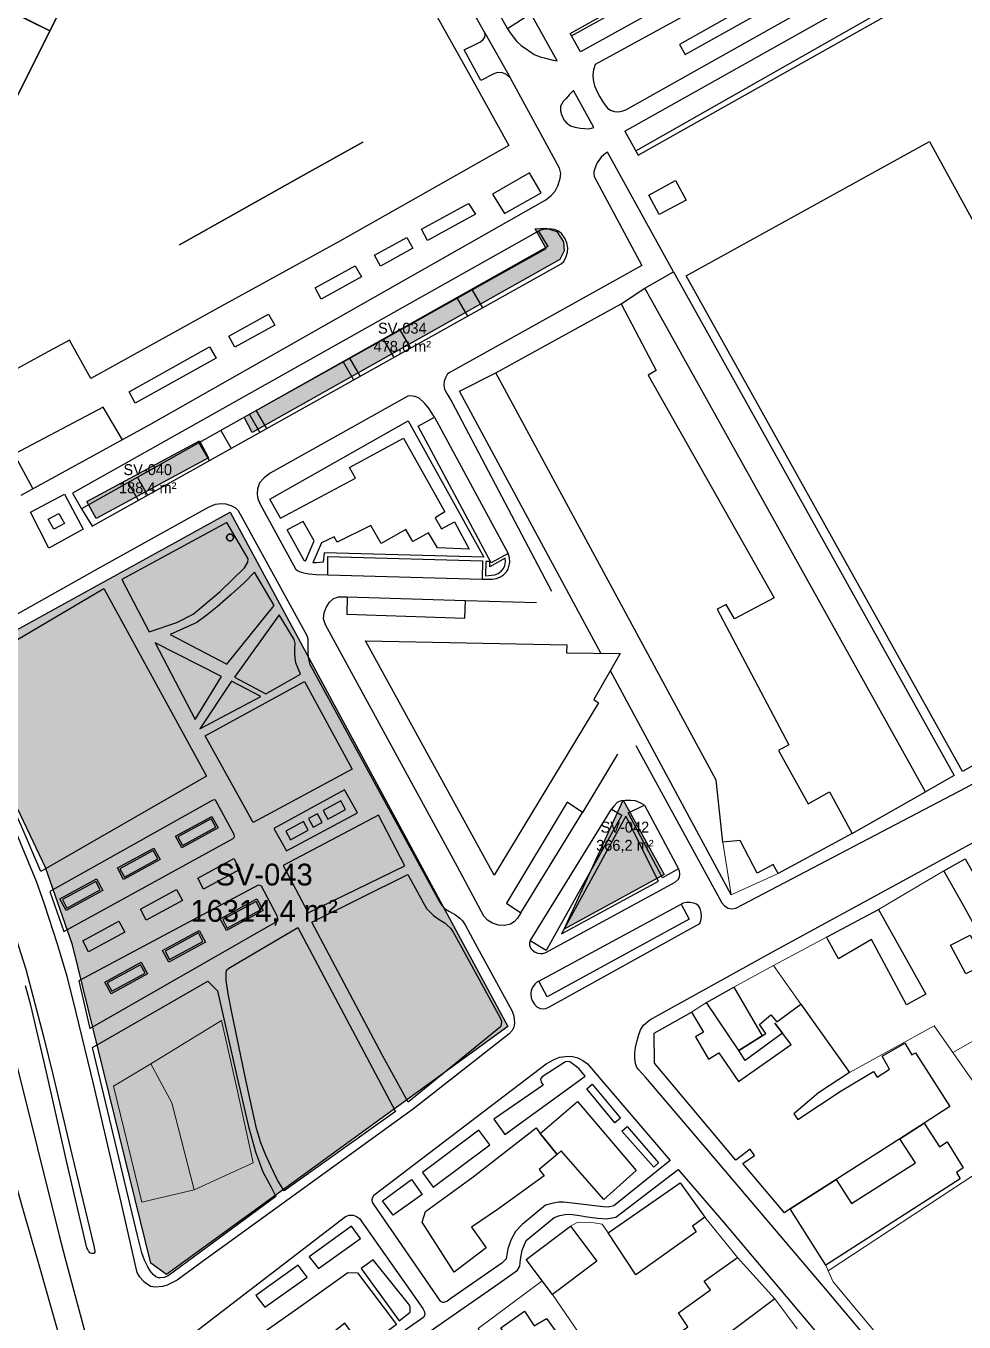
# Model space of a CAD drawing. Header units: metres. Extents: x -1319 to 2200, y -1209 to 1268.
# Drawn here: x -1090.5 to -832.2, y -490.3 to -133.4 of the extents above; entities that cross this region are included whole.
import ezdxf

# ---------------------------------------------------------------- set-up
doc = ezdxf.new("R2010")
doc.units = ezdxf.units.M
for name, color, linetype, lineweight, true_color in [('CLADIRI_CONTUR', 7, 'Continuous', 25, 0x4b5962), ('PARCELE_CONTUR', 7, 'Continuous', 13, 0xb58c63), ('PAVAJ', 7, 'Continuous', 25, 0xd1d6d2), ('STRAZI', 7, 'Continuous', 25, 0xc4cccb), ('VERDE_PLIN', 7, 'Continuous', 25, 0x286847)]:
    doc.layers.add(name, color=color, linetype=linetype, lineweight=lineweight, true_color=true_color)
doc.layers.add('VERDE_CONTUR_CALCUL', color=82, linetype='Continuous', true_color=0x286847)
doc.layers.add('VERDE_SUPRAFETE', color=7, linetype='Continuous', true_color=0x1e372a)

msp = doc.modelspace()

# ---------------------------------------------------------------- hatches: boundary and pattern name
at = {"layer": 'VERDE_PLIN'}
h = msp.add_hatch(color=256, dxfattribs=at)
h.dxf.hatch_style = 1
h.paths.add_polyline_path([(-950.33, -189.33), (-947.32, -194.69), (-1030.45, -241.16), (-1028.28, -245.33), (-943.56, -197.71), (-942.33, -195.31), (-942.54, -192.86), (-944.38, -190.06), (-947.35, -189.07), (-950.33, -189.33)])
h = msp.add_hatch(color=256, dxfattribs=at)
h.dxf.hatch_style = 1
h.paths.add_polyline_path([(-1073.74, -264.38), (-1071.19, -269.08), (-1040.22, -252.37), (-1042.78, -247.66), (-1073.74, -264.38)])
h = msp.add_hatch(color=256, dxfattribs=at)
h.dxf.hatch_style = 1
h.paths.add_polyline_path([(-1051.86, -477.23), (-957.82, -408.9), (-1034.31, -267.26), (-1105.6, -306.63), (-1106.98, -307.86), (-1108.03, -309.42), (-1108.71, -311.58), (-1108.86, -314), (-1108.46, -316.22), (-1085.11, -365.17), (-1077.69, -386.42), (-1056.12, -474.08), (-1051.86, -477.23)])
h.paths.add_polyline_path([(-1033.71, -274.98), (-1033.79, -275.04), (-1033.87, -275.1), (-1033.96, -275.14), (-1034.05, -275.18), (-1034.14, -275.2), (-1034.24, -275.22), (-1034.34, -275.22), (-1034.43, -275.22), (-1034.53, -275.2), (-1034.63, -275.17), (-1034.72, -275.14), (-1034.8, -275.09), (-1034.89, -275.04), (-1034.96, -274.98), (-1035.03, -274.91), (-1035.09, -274.83), (-1035.14, -274.75), (-1035.19, -274.66), (-1035.22, -274.57), (-1035.25, -274.48), (-1035.26, -274.38), (-1035.27, -274.28), (-1035.26, -274.19), (-1035.25, -274.09), (-1035.22, -274), (-1035.19, -273.9), (-1035.14, -273.82), (-1035.09, -273.74), (-1035.03, -273.66), (-1034.96, -273.59), (-1034.88, -273.53), (-1034.8, -273.48), (-1034.71, -273.43), (-1034.62, -273.4), (-1034.53, -273.37), (-1034.43, -273.36), (-1034.33, -273.35), (-1034.23, -273.36), (-1034.14, -273.37), (-1034.04, -273.4), (-1033.95, -273.43), (-1033.86, -273.48), (-1033.78, -273.53), (-1033.71, -273.59), (-1033.64, -273.66), (-1033.58, -273.74), (-1033.52, -273.82), (-1033.48, -273.91), (-1033.44, -274), (-1033.42, -274.1), (-1033.41, -274.19), (-1033.4, -274.29), (-1033.41, -274.39), (-1033.42, -274.48), (-1033.45, -274.58), (-1033.48, -274.67), (-1033.53, -274.76), (-1033.58, -274.84), (-1033.64, -274.91), (-1033.71, -274.98)], flags=0)
h.paths.add_polyline_path([(-1066.89, -399.24), (-1068.16, -396.91), (-1058.98, -391.91), (-1057.72, -394.24), (-1066.89, -399.24)], flags=0)
h.paths.add_polyline_path([(-1050.96, -390.5), (-1052.23, -388.18), (-1043.05, -383.18), (-1041.78, -385.5), (-1050.96, -390.5)], flags=0)
h.paths.add_polyline_path([(-1035.08, -381.82), (-1036.35, -379.5), (-1027.17, -374.5), (-1025.91, -376.82), (-1035.08, -381.82)], flags=0)
h.paths.add_polyline_path([(-1079.23, -376.31), (-1080.5, -373.98), (-1071.32, -368.99), (-1070.06, -371.31), (-1079.23, -376.31)], flags=0)
h.paths.add_polyline_path([(-1063.42, -367.79), (-1064.69, -365.47), (-1055.51, -360.47), (-1054.24, -362.79), (-1063.42, -367.79)], flags=0)
h.paths.add_polyline_path([(-1047.42, -359.06), (-1048.69, -356.73), (-1039.52, -351.73), (-1038.25, -354.06), (-1047.42, -359.06)], flags=0)
h.paths.add_polyline_path([(-1012.83, -354.88), (-1017.68, -357.5), (-1018.96, -355.13), (-1014.11, -352.51), (-1012.83, -354.88)], flags=0)
h.paths.add_polyline_path([(-1011.41, -354.05), (-1012.69, -351.67), (-1010.27, -350.36), (-1008.98, -352.74), (-1011.41, -354.05)], flags=0)
h.paths.add_polyline_path([(-1007.43, -351.82), (-1008.71, -349.45), (-1003.86, -346.83), (-1002.57, -349.21), (-1007.43, -351.82)], flags=0)
h = msp.add_hatch(color=256, dxfattribs=at)
h.dxf.hatch_style = 1
h.paths.add_polyline_path([(-926.1, -346.6), (-942.37, -382.11), (-914.84, -367.03), (-926.1, -346.6)])

# ---------------------------------------------------------------- linework, layer by layer
at = {"layer": 'CLADIRI_CONTUR'}
for points in [[(-1092.74, -152.52), (-1083.99, -134.79), (-1066.25, -99.69), (-1083.99, -134.79), (-1092.74, -152.52)], [(-1014.1, -174.53), (-997.8, -165.41), (-1014.1, -174.53), (-1048.27, -193.72), (-1014.1, -174.53)], [(-832.67, -338.73), (-908.71, -202.25), (-841.72, -165.26), (-781.85, -274.63), (-775.9, -271.52), (-774.09, -274.94), (-770.57, -272.89), (-765.59, -280.93), (-775.4, -286.5), (-767.02, -301.59), (-832.67, -338.73)], [(-916.16, -185.38), (-919.07, -179.98), (-911.67, -175.99), (-908.76, -181.38), (-916.16, -185.38)], [(-842.89, -344.27), (-920.17, -205.59), (-912.24, -201.17), (-834.95, -339.85), (-842.89, -344.27)], [(-898.62, -358.16), (-900.53, -341.13), (-961.11, -228.9), (-926.68, -209.96), (-917.01, -228.31), (-919.23, -229.6), (-884.54, -290.86), (-895.43, -296.7), (-897.71, -292.71), (-900.22, -294.03), (-880.47, -331.39), (-883.35, -332.89), (-875.18, -347.59), (-869.27, -344.35), (-863.09, -355.74), (-883.45, -366.8), (-884.83, -364.33), (-889.21, -366.73), (-893.86, -357.69), (-898.62, -358.16)], [(-1035.14, -273.82), (-1035.09, -273.74), (-1035.03, -273.66), (-1034.96, -273.59), (-1034.88, -273.53), (-1034.8, -273.48), (-1034.71, -273.43), (-1034.62, -273.4), (-1034.53, -273.37), (-1034.43, -273.36), (-1034.33, -273.35), (-1034.23, -273.36), (-1034.14, -273.37), (-1034.04, -273.4), (-1033.95, -273.43), (-1033.86, -273.48), (-1033.78, -273.53), (-1033.71, -273.59), (-1033.64, -273.66), (-1033.58, -273.74), (-1033.52, -273.82), (-1033.48, -273.91), (-1033.44, -274), (-1033.42, -274.1), (-1033.41, -274.19), (-1033.4, -274.29), (-1033.41, -274.39), (-1033.42, -274.48), (-1033.45, -274.58), (-1033.48, -274.67), (-1033.53, -274.76), (-1033.58, -274.84), (-1033.64, -274.91), (-1033.71, -274.98), (-1033.79, -275.04), (-1033.87, -275.1), (-1033.96, -275.14), (-1034.05, -275.18), (-1034.14, -275.2), (-1034.24, -275.22), (-1034.34, -275.22), (-1034.43, -275.22), (-1034.53, -275.2), (-1034.63, -275.17), (-1034.72, -275.14), (-1034.8, -275.09), (-1034.89, -275.04), (-1034.96, -274.98), (-1035.03, -274.91), (-1035.09, -274.83), (-1035.14, -274.75), (-1035.19, -274.66), (-1035.22, -274.57), (-1035.25, -274.48), (-1035.26, -274.38), (-1035.27, -274.28), (-1035.26, -274.19), (-1035.25, -274.09), (-1035.22, -274), (-1035.19, -273.9), (-1035.14, -273.82)], [(-932.9, -319.79), (-961.64, -367.3), (-997.01, -302.69), (-941.57, -303.85), (-941.68, -306.02), (-926.91, -306.25), (-934.19, -318.93), (-932.9, -319.79)], [(-827.25, -384.94), (-832.38, -375.57), (-837.83, -366.04), (-831.97, -362.77), (-829.75, -366.66), (-828.84, -366.18), (-827.47, -368.88), (-828.47, -369.42), (-827.12, -372.13), (-827.12, -372.13), (-822.07, -381.67), (-827.25, -384.94)], [(-842.74, -400.07), (-848.13, -403), (-857.76, -384.96), (-866.83, -390.3), (-870.12, -384.32), (-855.81, -376.69), (-842.74, -400.07)], [(-826.92, -393.49), (-827.69, -392.42), (-831.74, -394.47), (-835.98, -386.52), (-830.52, -383.79), (-825.57, -392.85), (-826.92, -393.49)], [(-887.78, -411.5), (-894.25, -415.54), (-903.14, -402.34), (-895.6, -398.13), (-887.78, -411.5)], [(-879.07, -432.98), (-878, -434.56), (-866.04, -426.68), (-857.14, -421.36), (-856.2, -422.9), (-852.78, -420.69), (-854.83, -417.06), (-848.57, -413.51), (-846.59, -416.77), (-845.65, -416.17), (-836.15, -430.96), (-843.21, -435.57), (-849.95, -439.82), (-867.43, -451.1), (-880.1, -459.15), (-881.65, -460.2), (-893.19, -446.66), (-889.95, -444.47), (-891.1, -442.72), (-895.06, -445.7), (-917.5, -419.06), (-917.6, -410.8), (-907.32, -405.01), (-904.02, -410.53), (-906.21, -411.81), (-902.64, -417.88), (-899.76, -416.19), (-894.32, -424.03), (-879.86, -413.93), (-882.26, -410.73), (-892.46, -418.25), (-894.25, -415.54), (-887.78, -411.5), (-886.82, -410.87), (-888.52, -408.34), (-885.46, -405.75), (-883.82, -407.62), (-877.14, -402.78), (-863.8, -421.57), (-872.35, -427.23), (-879.07, -432.98)], [(-884.35, -408), (-884.35, -408), (-882.26, -410.73), (-884.35, -408)], [(-922.53, -448.61), (-931.39, -456.61), (-943.15, -443.18), (-944.28, -444.16), (-948.95, -438.35), (-938.65, -429.59), (-922.53, -448.61)], [(-967.42, -450.34), (-950.01, -436.87), (-948.95, -438.35), (-944.28, -444.16), (-949.26, -448.28), (-947.89, -450.01), (-960.38, -459.14), (-967.89, -464.19), (-963.78, -469.87), (-972.64, -476.54), (-981.46, -462.79), (-980.52, -459.83), (-967.42, -450.34)], [(-845.64, -446.49), (-849.95, -439.82), (-843.21, -435.57), (-838.97, -442.04), (-836.88, -440.73), (-832.5, -447.87), (-834.35, -449.12), (-833.27, -450.83), (-870.33, -474.65), (-880.1, -459.15), (-867.43, -451.1), (-863.26, -457.64), (-845.64, -446.49)], [(-906.97, -463.9), (-905.96, -465.51), (-922.6, -477.27), (-930.18, -465.78), (-910.44, -452), (-903.6, -461.45), (-906.97, -463.9)], [(-933.32, -473.59), (-945.58, -482.75), (-952.82, -473.06), (-940.56, -463.9), (-933.32, -473.59)], [(-910.86, -487.77), (-902.03, -481.43), (-903.78, -479.09), (-894.64, -472.54), (-884.36, -483.92), (-909.63, -502.96), (-914.45, -496.09), (-908.28, -491.65), (-910.86, -487.77)], [(-997.46, -497.75), (-1002.71, -490.64), (-1008.14, -494.92), (-1009.28, -493.33), (-1011.57, -495.29), (-1010.88, -496.31), (-1016.95, -500.83), (-1015.46, -502.65), (-1017.79, -505.34), (-1013.61, -506.59), (-1016.41, -516.53), (-1032.85, -512.11), (-1028.67, -497.19), (-1026.51, -494.09), (-1014.77, -485.82), (-1001.94, -476.66), (-999.28, -476.79), (-988.53, -490.94), (-997.46, -497.75)], [(-930.57, -536.13), (-941.04, -521.61), (-952.43, -505.17), (-951.29, -504.36), (-959.78, -491.93), (-953.27, -487.31), (-950.58, -491.39), (-947.24, -489.3), (-929.51, -513.82), (-917.06, -505.5), (-907.29, -518.1), (-930.57, -536.13)]]:
    msp.add_lwpolyline(points, close=True, dxfattribs=at)
msp.add_lwpolyline([(-979.88, -126.25), (-967.47, -148.42), (-957.58, -166.37), (-1004.07, -192.67), (-1038.56, -211.63), (-1072.66, -230.46), (-1072.66, -230.46), (-1078.56, -219.94), (-1085.52, -223.72), (-1104.32, -233.99), (-1134.94, -177.95), (-1116.14, -167.68), (-1111.09, -164.46), (-1115.6, -155.3), (-1101.61, -126.04), (-1083.99, -134.79), (-1101.55, -125.92)], dxfattribs=at)
at = {"layer": 'PARCELE_CONTUR'}
for points in [[(-898.62, -358.16), (-896.33, -372.68), (-883.45, -366.8)], [(-855.81, -376.69), (-837.83, -366.04)], [(-877.14, -402.78), (-884.68, -392.12), (-870.12, -384.32)], [(-895.6, -398.13), (-884.68, -392.12)], [(-907.32, -405.01), (-903.14, -402.34)], [(-1056.17, -419.25), (-1036.68, -407.31), (-1032.43, -425.9), (-1027.93, -446.5), (-1044.23, -453.9)], [(-863.8, -421.57), (-840.44, -408.75), (-819.73, -438.37)], [(-827.02, -414.36), (-828.53, -412.22), (-835.32, -416.07)], [(-1066.43, -425.37), (-1058.62, -457.31), (-1044.23, -453.9), (-1050.31, -429.98), (-1056.17, -419.25), (-1066.43, -425.37)], [(-829.17, -449.57), (-869.67, -476.18)], [(-870.33, -474.65), (-869.67, -476.18), (-868.24, -479.22), (-838.13, -515.3), (-835.64, -515.96), (-831.32, -516.03), (-828.24, -514.86), (-821.24, -508.63), (-817.14, -504.05), (-812.05, -496.91), (-808.72, -492.77), (-803, -482.15), (-795.93, -468.67), (-792.75, -461.56), (-792.34, -456.47), (-793.46, -455.12)], [(-940.56, -463.9), (-938.59, -462.83), (-934.12, -462.97), (-931.85, -463.39), (-930.18, -465.78)], [(-903.6, -461.45), (-894.64, -472.54)], [(-898.22, -516.31), (-931.63, -543.37), (-966.06, -492.09), (-948.39, -478.99)], [(-945.58, -482.75), (-929.07, -506.89), (-914.45, -496.09)], [(-884.36, -483.92), (-878.21, -492.22)]]:
    msp.add_lwpolyline(points, dxfattribs=at)
at = {"layer": 'PAVAJ'}
for points in [[(-1002.22, -55.24), (-997.11, -52.63), (-980.55, -82.92), (-953.08, -131.12), (-957.9, -134.18)], [(-937.82, -140.59), (-940.72, -135.48), (-856.03, -88.3), (-852.48, -94.25)], [(-940.32, -136.17), (-855.51, -89.18)], [(-909.02, -141.28), (-853.89, -110.41), (-855.57, -107.48), (-910.59, -138.54), (-909.02, -141.28)], [(-922.61, -167.84), (-838.95, -120.13), (-841.99, -115.13)], [(-944.25, -142.99), (-950.92, -130.97)], [(-934.21, -161.39), (-939.78, -151.19)], [(-925.61, -162.42), (-921.98, -168.98)], [(-912.24, -201.17), (-930.42, -168.15)], [(-958.78, -185.09), (-948.71, -179.38), (-951.9, -173.9), (-962.04, -179.73), (-958.78, -185.09)], [(-981.58, -189.4), (-968.69, -182.34), (-966.78, -185.27), (-979.93, -192.48), (-981.58, -189.4)], [(-949.4, -189.89), (-1077.73, -262.03), (-1075.21, -266.41)], [(-994.53, -196.51), (-985.67, -191.65), (-984.02, -194.62), (-992.88, -199.59), (-994.53, -196.51)], [(-1010.88, -205.54), (-999.89, -199.46), (-998.14, -202.48), (-1009.23, -208.62), (-1010.88, -205.54)], [(-967.8, -205.95), (-964.82, -211.08)], [(-926.68, -209.96), (-920.17, -205.59)], [(-971.9, -208.26), (-968.93, -213.38)], [(-1034.7, -218.83), (-1023.71, -212.75), (-1021.96, -215.77), (-1033.05, -221.9), (-1034.7, -218.83)], [(-987.6, -217.1), (-984.66, -222.16)], [(-992.15, -219.66), (-989.22, -224.71)], [(-1062.13, -234.21), (-1039.95, -221.79), (-1038.12, -224.91), (-1060.48, -237.29), (-1062.13, -234.21)], [(-1003.22, -225.89), (-1000.31, -230.91)], [(-1001.44, -224.89), (-998.52, -229.91)], [(-932.22, -306.17), (-971.16, -233.97), (-961.11, -228.9)], [(-1063.98, -247.35), (-1069.26, -238.43), (-1093.81, -251.33), (-1088.63, -260.91)], [(-1028.99, -240.39), (-1026.12, -245.33)], [(-1027.17, -239.37), (-1024.31, -244.31)], [(-1020.41, -268.97), (-1023.35, -263.74), (-985.28, -242.2), (-964.43, -279.66), (-1008.42, -278.51), (-1008.7, -281.1), (-1010.55, -281.3), (-1011.5, -281.23)], [(-978.05, -241.12), (-957.77, -278.66)], [(-1036.91, -244.85), (-1034.06, -249.76)], [(-1042.92, -248.24), (-1040.08, -253.12)], [(-1020.41, -268.97), (-999.76, -257.9), (-1001.44, -254.97), (-986.57, -246.92), (-975.22, -267.21), (-977.85, -268.89), (-976.1, -271.9), (-972.5, -269.94), (-968.48, -277.46), (-977.19, -277.1), (-979.69, -273), (-984.01, -275.41), (-985.91, -272.12), (-992.72, -275.93), (-995.58, -270.98), (-1004.81, -275.6), (-1005.7, -274.07), (-1009.17, -275.71), (-1011.5, -281.23)], [(-1062.4, -259.2), (-1059.6, -264.03)], [(-1059.85, -257.77), (-1057.04, -262.6)], [(-1089.25, -267.34), (-1079.95, -262.32), (-1074.75, -271.99), (-1084.24, -277.19), (-1089.25, -267.34)], [(-1084.36, -269.21), (-1081.49, -267.67), (-1079.95, -270.44), (-1082.81, -272.03), (-1084.36, -269.21)], [(-1064.09, -285.86), (-1056.62, -300.22), (-1048.96, -297.69), (-1044.49, -295.42), (-1037.02, -289.12), (-1030.36, -282.63), (-1029.4, -281.1), (-1029.33, -280.18), (-1035.23, -270.14), (-1064.09, -285.86)], [(-1013.52, -280.83), (-1011.15, -275.19), (-1014.21, -269.88), (-1018.63, -272.15)], [(-1013.52, -280.83), (-1013.91, -280.57), (-1018.63, -272.15)], [(-963.88, -280.87), (-964, -284.81), (-962.36, -284.69), (-961.42, -284.52), (-960.49, -284.22), (-959.65, -283.56), (-959, -282.78), (-958.63, -281.98), (-958.48, -280.89), (-958.57, -279.97), (-962.79, -282.35), (-962.79, -280.91), (-963.88, -280.87)], [(-1027.61, -283.84), (-1030.47, -286.74), (-1033.98, -289.96), (-1037.83, -293.33), (-1040.65, -295.56), (-1043.47, -297.72), (-1050.81, -300.98), (-1035.19, -309.12), (-1022.22, -292.96), (-1027.61, -283.84)], [(-1007.45, -284.52), (-964.92, -285.74)], [(-1069.05, -288.31), (-1040.85, -339.96), (-1086.38, -366.29), (-1091.88, -353.61), (-1096.06, -344.27), (-1102.28, -331.12), (-1105.72, -324.76), (-1107.62, -321.61), (-1108.76, -318.38), (-1108.98, -316.66), (-1108.83, -314.94), (-1108.47, -313.36), (-1107.81, -312.05), (-1106.6, -310.87), (-1104.55, -309.26), (-1069.05, -288.31)], [(-1002.08, -290.62), (-969.5, -291.64)], [(-1033.08, -312.72), (-1024.5, -317.32), (-1014.9, -311.9), (-1016.22, -308.75), (-1016.44, -307.54), (-1016.51, -306.11), (-1016.47, -304.76), (-1016.36, -303.48), (-1016.69, -302.41), (-1020.76, -295.6), (-1033.08, -312.72)], [(-1043.93, -324.43), (-1036.67, -312.52), (-1054.92, -303.29), (-1043.93, -324.43)], [(-1042.61, -326.92), (-1025.83, -318.02), (-1033.89, -313.88), (-1042.61, -326.92)], [(-1041.22, -328.93), (-1013.82, -313.91), (-1000.67, -338.05), (-1027.92, -352.78), (-1041.22, -328.93)], [(-896.33, -372.68), (-929.62, -310.97)], [(-1018.8, -360.58), (-999.24, -350.07), (-1002.83, -343.73), (-1022.24, -354.39), (-1018.8, -360.58)], [(-863.09, -355.74), (-842.89, -344.27)], [(-1080.13, -382.76), (-1033.47, -357.19), (-1033.18, -356.86), (-1033.14, -356.42), (-1033.23, -356.07), (-1038.34, -346.64), (-1038.71, -346.55), (-1039.02, -346.57), (-1039.27, -346.7), (-1083.91, -371.73), (-1080.13, -382.76)], [(-951.67, -385.35), (-929.27, -349.1)], [(-920.25, -348), (-910.85, -365.54)], [(-1037.57, -354.26), (-1047.62, -359.74), (-1049.37, -356.53), (-1039.32, -351.06), (-1037.57, -354.26)], [(-1012.83, -377.65), (-986.16, -364.68), (-993.42, -350.76), (-1019.68, -364.64), (-1012.83, -377.65)], [(-954.24, -377.64), (-937.25, -350.03)], [(-943.08, -383.42), (-916.37, -368.94), (-925.35, -351.05), (-943.08, -383.42)], [(-1053.56, -362.99), (-1063.62, -368.47), (-1065.36, -365.27), (-1055.31, -359.79), (-1053.56, -362.99)], [(-1043.19, -368.11), (-1033.3, -362.65), (-1031.64, -365.67), (-1041.66, -371.13), (-1043.19, -368.11)], [(-1011.84, -380.16), (-985.39, -367.04), (-980.27, -376.42), (-978.29, -378.4), (-976.75, -379.42), (-975.1, -380.52), (-974.55, -381.04), (-973.67, -381.84), (-972.9, -382.98), (-972.03, -384.41), (-959.94, -406.53), (-959.61, -407.48), (-959.64, -408.43), (-959.9, -408.98), (-985.32, -429.77), (-992.32, -416.93), (-1011.84, -380.16)], [(-1069.38, -371.51), (-1079.43, -376.99), (-1081.18, -373.79), (-1071.12, -368.31), (-1069.38, -371.51)], [(-1072.95, -409.44), (-1021.2, -379.85), (-1021.13, -379.22), (-1021.31, -378.42), (-1025.67, -370.32), (-1026.14, -370.07), (-1026.62, -370.03), (-1075.96, -396.36), (-1072.95, -409.44)], [(-1058.98, -376.64), (-1049.09, -371.18), (-1047.42, -374.2), (-1057.44, -379.66), (-1058.98, -376.64)], [(-1025.23, -377.02), (-1035.28, -382.5), (-1037.03, -379.3), (-1026.97, -373.82), (-1025.23, -377.02)], [(-949.35, -396.47), (-910.09, -375.22)], [(-1074.82, -385.38), (-1064.93, -379.92), (-1063.27, -382.94), (-1073.28, -388.4), (-1074.82, -385.38)], [(-1034.62, -392.9), (-1015.65, -381.7), (-988.76, -432.37), (-1019.39, -454.15), (-1021.22, -451.22), (-1023.12, -447.41), (-1024.59, -444.18), (-1025.83, -440.96), (-1027, -437), (-1029.93, -424.11), (-1033.82, -405.06), (-1034.84, -399.94), (-1035.43, -396.13), (-1035.43, -394.44), (-1035.28, -393.42), (-1034.62, -392.9)], [(-1041.11, -385.7), (-1051.16, -391.18), (-1052.9, -387.98), (-1042.85, -382.5), (-1041.11, -385.7)], [(-1057.04, -394.44), (-1067.09, -399.92), (-1068.84, -396.71), (-1058.78, -391.24), (-1057.04, -394.44)], [(-1072.2, -414.72), (-1040.41, -396.44), (-1037.78, -399.14), (-1032.47, -422.62), (-1029.25, -436.46), (-1027.31, -443.48), (-1025.32, -448.96), (-1023.05, -453.21), (-1021.73, -455.78), (-1051.33, -477.61), (-1052.5, -478.01), (-1053.56, -478.12), (-1054.02, -478.1), (-1054.79, -477.83), (-1055.5, -477.26), (-1056.34, -476.21), (-1056.98, -475.15), (-1057.85, -473.27), (-1058.58, -471.21), (-1059.71, -466.82), (-1072.2, -414.72)], [(-958.63, -438.67), (-936.56, -422.57), (-938.24, -420.54), (-939.75, -419.37), (-940.8, -418.68), (-941.39, -418.53), (-941.95, -418.67), (-942.42, -418.96), (-948.37, -422.81), (-948.89, -423.43), (-948.7, -424.24), (-948.15, -425.04), (-961.74, -434.46), (-958.63, -438.67)], [(-934.62, -424.81), (-926.82, -434.15), (-928.4, -435.5), (-936.12, -426.07), (-934.62, -424.81)], [(-978.37, -453.14), (-962.77, -441.55), (-965.83, -437.48), (-981.34, -449.16), (-978.37, -453.14)], [(-925.03, -436.45), (-916.35, -446.45), (-917.64, -447.67), (-926.47, -437.73), (-925.03, -436.45)], [(-984.38, -451.03), (-981.41, -455.21), (-989.41, -460.89), (-992.38, -456.95), (-984.38, -451.03)], [(-1010.02, -475.52), (-998.37, -467.28), (-1000.86, -463.94), (-1012.51, -472.33), (-1010.02, -475.52)], [(-1024.74, -486.21), (-1013.09, -477.97), (-1015.59, -474.64), (-1027.23, -483.03), (-1024.74, -486.21)], [(-998.22, -475.59), (-987.75, -489.95), (-984.74, -487.61), (-984.74, -486.62), (-984.82, -485.77), (-994.93, -473.17), (-998.22, -475.59)]]:
    msp.add_lwpolyline(points, dxfattribs=at)
at = {"layer": 'STRAZI'}
for points in [[(-1002.22, -55.24), (-957.9, -134.18)], [(-965.25, -148.45), (-969.87, -140), (-966.64, -138.48), (-965.36, -137.79), (-964.66, -137.13), (-964.19, -136.5), (-964.08, -135.88), (-964.22, -135.3), (-997.48, -76.07)], [(-925.61, -162.42), (-842.68, -115.75), (-841.99, -115.13), (-840.67, -112.75), (-840.04, -110.7), (-839.82, -109.09), (-839.84, -107.71), (-840.06, -106.73), (-841.09, -104.44), (-843.8, -99.82), (-845.67, -97.51), (-847.06, -96.31), (-849.18, -95.24), (-850.57, -94.73), (-852.48, -94.25), (-853.72, -94.25), (-854.86, -94.58), (-937.82, -140.59)], [(-851.67, -99.05), (-933.79, -144.07), (-934.27, -145.53), (-934.42, -146.89), (-934.34, -148.24), (-933.98, -149.89), (-933.28, -151.56), (-932.55, -152.93), (-931.89, -154.07), (-931.03, -155.28), (-930.3, -156.17), (-929.4, -156.72), (-928.46, -157), (-927.68, -157.09), (-926.89, -156.96), (-926.14, -156.8), (-925.37, -156.49)], [(-925.37, -156.49), (-845.45, -111.51)], [(-921.98, -168.98), (-831.55, -118.03)], [(-964.22, -135.3), (-957.08, -147.79)], [(-957.9, -134.18), (-957.2, -135.33), (-955.5, -137.62), (-954.21, -138.85), (-952.2, -140.22), (-950.63, -141.28), (-948.92, -141.97), (-947.47, -142.33), (-945.37, -142.85), (-944.25, -142.99)], [(-1091.8, -262.65), (-1056.05, -242.98), (-947.34, -181.3), (-945.95, -180.13), (-944.85, -178.96), (-944.04, -177.49), (-943.42, -175.44), (-943.27, -174.01), (-943.64, -172.58), (-957.08, -147.79), (-958.18, -146.8), (-959.28, -146.32), (-960.71, -146.25), (-961.7, -146.58), (-965.25, -148.45)], [(-939.78, -151.19), (-940.99, -152.36), (-941.83, -153.38), (-942.57, -154.24), (-943.32, -155.51), (-943.35, -156.79), (-943.08, -157.85), (-942.42, -159.26), (-941.82, -160.03), (-940.63, -160.91), (-939.44, -161.31), (-937.88, -161.55), (-935.41, -161.71), (-934.21, -161.39)], [(-930.42, -168.15), (-930.95, -168.57), (-931.46, -168.93), (-932.12, -169.59), (-932.6, -170.18), (-933.04, -170.86), (-933.5, -171.66), (-933.92, -172.73), (-934.14, -173.48), (-934.19, -174.17), (-934.12, -174.87), (-920.95, -199.37), (-974.03, -228.97), (-974.53, -229.44), (-975.02, -230.31), (-975.41, -231.27), (-975.43, -232.38), (-975.24, -233.4), (-974.67, -234.59), (-973.29, -236.93)], [(-1072.32, -271.13), (-943.12, -198.96), (-942.42, -198.26), (-941.76, -196.87), (-941.44, -195.68), (-941.35, -194.61), (-941.56, -193.18), (-942.05, -192.07), (-943.04, -190.59), (-944.1, -189.81), (-945.01, -189.48), (-945.74, -189.42), (-946.89, -189.36), (-947.84, -189.42), (-948.76, -189.61), (-949.4, -189.89), (-946.85, -194.16), (-1075.21, -266.41), (-1072.32, -271.13)], [(-1007.45, -279.54), (-964.78, -280.69), (-964.92, -285.74), (-963.22, -285.78), (-962.03, -285.71), (-960.99, -285.53), (-959.86, -285.1), (-959.02, -284.55), (-958.26, -283.72), (-957.77, -282.99), (-957.48, -281.94), (-957.33, -281.08), (-957.4, -279.81), (-957.77, -278.66), (-962.42, -281.22), (-982.57, -243.62), (-978.05, -241.12), (-979.67, -238.59), (-980.78, -237.26), (-982.24, -235.95), (-983.33, -235.48), (-984.06, -235.35), (-984.95, -235.29), (-985.38, -235.35), (-1023.27, -256.61), (-1024.95, -257.84), (-1026.18, -259.27), (-1026.75, -260.91), (-1026.82, -262.25), (-1026.78, -263.17), (-1026.61, -263.79), (-1026.04, -265.14), (-1016.27, -282.9), (-1015.62, -283.44), (-1014.75, -283.79), (-1013.69, -284.11), (-1012.54, -284.28), (-1010.61, -284.44), (-1007.45, -284.52), (-1007.45, -279.54)], [(-973.29, -236.93), (-945.82, -289.03)], [(-1102.35, -300.58), (-1070.04, -282.41), (-1040.3, -265.93), (-1038.29, -265.09), (-1036.71, -264.91), (-1035.5, -265.02), (-1034.11, -265.49), (-1032.86, -266.15), (-1032.06, -266.88), (-1013.16, -301.31), (-1012.94, -302.17), (-1012.88, -302.91), (-1012.9, -304.26), (-1012.87, -305.87), (-1012.79, -307.25), (-1012.65, -308.18), (-1012.33, -309.21), (-1011.53, -310.73), (-976.66, -374.63), (-975.93, -375.72), (-974.99, -376.62), (-973.89, -377.24), (-972.24, -378.18), (-971.04, -379.09), (-970.36, -379.81), (-969.57, -380.96), (-966.82, -386.05), (-956.64, -404.72), (-956.17, -406.11), (-956.02, -407.98), (-956.17, -409.11), (-956.68, -410.06), (-957.45, -410.94), (-983.82, -431.6), (-1042.64, -474.16), (-1048.85, -478.74), (-1051.42, -480.04)], [(-922.63, -331.51), (-898.95, -374.92), (-898.18, -375.72), (-897.19, -376.31), (-896.28, -376.49), (-895.11, -376.35), (-831.7, -343.13), (-738.15, -290.82), (-736.69, -289.83), (-736.32, -289.21), (-736.28, -288.44), (-736.5, -287.41), (-736.83, -286.72), (-743.61, -274.48)], [(-927.61, -333.94), (-937.25, -350.03), (-941.52, -347.2), (-958.26, -374.97), (-954.24, -377.64), (-955.18, -379.12), (-956.12, -380.1), (-957.11, -380.76), (-958.71, -381.09), (-960.39, -381.04), (-962.11, -380.47), (-963.43, -379.61), (-964.45, -378.54), (-971.72, -364.92), (-1008.03, -298.29), (-1008.6, -296.65), (-1008.44, -295.05), (-1007.86, -293.57), (-1006.96, -292.05), (-1005.93, -291.19), (-1004.54, -290.62), (-1002.08, -290.62), (-1002.16, -295.42), (-969.7, -296.53), (-969.5, -291.64), (-949.92, -292.14)], [(-1140.46, -314.6), (-1135.99, -321.16), (-1134.36, -323.83), (-1124.93, -340.54), (-1122.29, -345.43), (-1108.7, -372.98), (-1105.69, -380.02), (-1103.05, -386.57), (-1100.73, -393.09), (-1098.44, -400.2), (-1097.13, -404.88), (-1093.35, -418.54), (-1081.35, -466.44), (-1079.62, -473.16)], [(-1156.19, -326.03), (-1150.25, -334), (-1142.4, -345.25), (-1134.51, -357.7), (-1119.83, -382.92), (-1113.11, -397.03), (-1106.66, -411.86), (-1103.09, -420.84), (-1099.41, -431.38), (-1095.01, -446.32), (-1091.3, -459.6), (-1086.85, -474.8)], [(-947.34, -388.55), (-911.77, -369.15), (-910.99, -368.41), (-910.62, -367.83), (-910.52, -366.99), (-910.6, -366.07), (-910.85, -365.54), (-915.28, -368.02), (-924.68, -350.05), (-920.25, -348), (-921.27, -347.46), (-922.71, -346.81), (-923.94, -346.68), (-925.46, -346.68), (-926.69, -346.76), (-927.63, -347.18), (-928.7, -348.24), (-929.27, -349.1), (-926.48, -350.7), (-947.26, -387.96), (-951.67, -385.35), (-951.86, -385.86), (-951.84, -386.56), (-951.53, -387.44), (-951.08, -387.94), (-950.3, -388.45), (-949.58, -388.7), (-948.82, -388.84), (-948.19, -388.86), (-947.34, -388.55)], [(-1093.19, -355.58), (-1087.72, -368.92), (-1085.55, -375.19), (-1081.93, -386.13), (-1079.28, -395.05), (-1076.75, -405.1), (-1071.96, -425.11), (-1067.14, -445.61), (-1064.41, -457.34), (-1060.63, -473.9), (-1059.95, -476.63), (-1059.39, -477.76), (-1058.1, -479.13), (-1056.25, -480.45), (-1054.96, -480.65), (-1052.83, -480.45), (-1051.42, -480.04)], [(-869.92, -481.74), (-902.52, -443.35), (-919.99, -422.88), (-921.94, -420.72), (-922.43, -419.93), (-922.74, -419.09), (-922.92, -417.7), (-922.92, -416.18), (-922.72, -414.69), (-922.28, -412.79), (-921.73, -410.81), (-921.2, -409.66), (-920.51, -408.58), (-918.73, -407.13), (-884.63, -388.16), (-825.48, -355.96)], [(-946.59, -403.65), (-905.02, -380.55), (-904.72, -379.71), (-904.57, -378.75), (-904.59, -377.5), (-904.86, -376.47), (-905.33, -375.69), (-905.86, -375.26), (-906.64, -374.93), (-907.77, -374.79), (-908.74, -374.77), (-909.58, -374.93), (-910.09, -375.22), (-907.9, -379.4), (-946.98, -400.8), (-949.35, -396.47), (-949.83, -396.76), (-950.36, -397.21), (-950.98, -398.03), (-951.41, -398.99), (-951.53, -399.86), (-951.39, -401.02), (-951.18, -401.78), (-950.57, -402.71), (-949.89, -403.47), (-948.96, -404), (-948.16, -404.08), (-947.36, -404), (-946.59, -403.65)], [(-1093.19, -384.79), (-1090.52, -393.15), (-1085.66, -411.66), (-1083.03, -422.54), (-1077.85, -444.21), (-1071.85, -469.34), (-1071.65, -470.32), (-1071.55, -470.82), (-1071.57, -471.08), (-1071.73, -471.3), (-1071.93, -471.41), (-1072.12, -471.43), (-1072.36, -471.44), (-1072.69, -471.38), (-1072.93, -471.22), (-1073.11, -471), (-1073.28, -470.76), (-1073.52, -470.37), (-1073.72, -469.9), (-1079.02, -447.57), (-1084.84, -421.47), (-1089.21, -403.04), (-1090.66, -397.72)], [(-994.74, -455.37), (-947.32, -419.2), (-945.31, -418.07), (-943.66, -417.41), (-942.01, -417.15), (-940.4, -417.11), (-938.53, -417.55), (-937.21, -418.29), (-935.93, -419.2), (-913.11, -445.78)], [(-913.11, -445.78), (-928.65, -458.29), (-930.26, -458.65), (-931.61, -458.61), (-939.31, -457.7), (-942.53, -457.33), (-943.78, -457.26), (-945.39, -457.55), (-947.44, -458.14), (-953.89, -463.49), (-955.72, -465.39), (-956.96, -467.59), (-957.84, -470.15), (-958.35, -472.86), (-959.53, -474.11), (-973.52, -483.85), (-974.57, -484.58)], [(-993.63, -502.79), (-959.93, -479.42), (-955.17, -475.98), (-954.58, -474.95), (-954.36, -473.12), (-953.92, -470.48), (-952.82, -467.85), (-945.06, -461.55), (-943.52, -460.96), (-941.61, -460.59), (-940.08, -460.67), (-938.1, -460.96), (-935.97, -461.33), (-933.04, -461.69), (-930.55, -461.91), (-928.14, -461.47), (-910.95, -448.29)], [(-910.95, -448.29), (-898.46, -462.83), (-836.82, -535.94)], [(-994.74, -455.37), (-995.15, -456), (-995.29, -456.66), (-995.22, -457.28), (-994.93, -457.79), (-976.5, -484.6), (-975.84, -484.86), (-975.37, -484.86), (-974.57, -484.58)], [(-1049.66, -498.5), (-1046.44, -495.24), (-1042.92, -492.24), (-1002.51, -461.23)], [(-1002.51, -461.23), (-1001.52, -460.9), (-1000.42, -460.9), (-999.51, -461.2), (-998.66, -461.78), (-981.23, -486.54), (-980.75, -487.5), (-980.72, -488.16), (-980.97, -488.92)], [(-1079.62, -473.16), (-1068.65, -514.18), (-1063.36, -531.91), (-1058.79, -547.43), (-1053.98, -561.36), (-1050.99, -569.34), (-1048.25, -575.89), (-1044.37, -584.65), (-1039.99, -593.7), (-1032.89, -607.64), (-1024.47, -622.54), (-1005.08, -656.36), (-991.35, -680.37), (-977.21, -703.66), (-969.15, -716.46), (-951.44, -742.68), (-942.74, -754.62), (-933.14, -767.59), (-920.27, -783.77), (-907.57, -798.86), (-896.13, -811.34)], [(-1086.85, -474.8), (-1075.55, -514.66), (-1069.98, -534.22), (-1065.21, -549.85), (-1060.38, -563.71), (-1056.93, -571.92), (-1053.92, -579.11), (-1050.32, -587.5), (-1045.72, -597.03), (-1037.98, -611.1), (-1029.44, -625.47), (-1010.07, -659.21), (-982.21, -706.78), (-974.03, -719.72), (-956.25, -746.19), (-947.33, -758.15), (-937.41, -771.39), (-925.43, -786.46), (-911.83, -802.56), (-899.49, -816.34), (-871.23, -846.73)], [(-831.96, -517.77), (-834.05, -517.91), (-836.57, -517.66), (-839.14, -516.81), (-840.91, -515.72), (-842.47, -514.29), (-853.86, -500.77), (-869.92, -481.74)], [(-980.97, -488.92), (-997.4, -500.41), (-1003.04, -504.44), (-1005.9, -506.93), (-1008.02, -509.2), (-1009.56, -511.32), (-1010.73, -513.37), (-1011.39, -515.5), (-1011.68, -518.21), (-1011.46, -521.36), (-1010.81, -523.98), (-1009.82, -526.41), (-996.89, -549.71), (-988.83, -564.58), (-981.06, -579.16), (-980.26, -580.84), (-980.11, -582.02), (-980.33, -583.41), (-981.36, -584.58), (-1010.55, -601.83)]]:
    msp.add_lwpolyline(points, dxfattribs=at)
at = {"layer": 'VERDE_CONTUR_CALCUL'}
for points in [[(-950.33, -189.33), (-947.35, -189.07), (-944.38, -190.06), (-942.54, -192.86), (-942.33, -195.31), (-943.56, -197.71), (-1028.28, -245.33), (-1030.45, -241.16), (-947.32, -194.69), (-950.33, -189.33)], [(-1073.74, -264.38), (-1042.78, -247.66), (-1040.22, -252.37), (-1071.19, -269.08), (-1073.74, -264.38)], [(-1051.86, -477.23), (-1056.12, -474.08), (-1077.69, -386.42), (-1085.11, -365.17), (-1108.46, -316.22), (-1108.86, -314), (-1108.71, -311.58), (-1108.03, -309.42), (-1106.98, -307.86), (-1105.6, -306.63), (-1034.31, -267.26), (-957.82, -408.9), (-1051.86, -477.23)], [(-1033.71, -274.98), (-1033.64, -274.91), (-1033.58, -274.84), (-1033.53, -274.76), (-1033.48, -274.67), (-1033.45, -274.58), (-1033.42, -274.48), (-1033.41, -274.39), (-1033.4, -274.29), (-1033.41, -274.19), (-1033.42, -274.1), (-1033.44, -274), (-1033.48, -273.91), (-1033.52, -273.82), (-1033.58, -273.74), (-1033.64, -273.66), (-1033.71, -273.59), (-1033.78, -273.53), (-1033.86, -273.48), (-1033.95, -273.43), (-1034.04, -273.4), (-1034.14, -273.37), (-1034.23, -273.36), (-1034.33, -273.35), (-1034.43, -273.36), (-1034.53, -273.37), (-1034.62, -273.4), (-1034.71, -273.43), (-1034.8, -273.48), (-1034.88, -273.53), (-1034.96, -273.59), (-1035.03, -273.66), (-1035.09, -273.74), (-1035.14, -273.82), (-1035.19, -273.9), (-1035.22, -274), (-1035.25, -274.09), (-1035.26, -274.19), (-1035.27, -274.28), (-1035.26, -274.38), (-1035.25, -274.48), (-1035.22, -274.57), (-1035.19, -274.66), (-1035.14, -274.75), (-1035.09, -274.83), (-1035.03, -274.91), (-1034.96, -274.98), (-1034.89, -275.04), (-1034.8, -275.09), (-1034.72, -275.14), (-1034.63, -275.17), (-1034.53, -275.2), (-1034.43, -275.22), (-1034.34, -275.22), (-1034.24, -275.22), (-1034.14, -275.2), (-1034.05, -275.18), (-1033.96, -275.14), (-1033.87, -275.1), (-1033.79, -275.04), (-1033.71, -274.98)], [(-1007.43, -351.82), (-1002.57, -349.21), (-1003.86, -346.83), (-1008.71, -349.45), (-1007.43, -351.82)], [(-926.1, -346.6), (-914.84, -367.03), (-942.37, -382.11), (-926.1, -346.6)], [(-1047.42, -359.06), (-1038.25, -354.06), (-1039.52, -351.73), (-1048.69, -356.73), (-1047.42, -359.06)], [(-1012.83, -354.88), (-1014.11, -352.51), (-1018.96, -355.13), (-1017.68, -357.5), (-1012.83, -354.88)], [(-1011.41, -354.05), (-1008.98, -352.74), (-1010.27, -350.36), (-1012.69, -351.67), (-1011.41, -354.05)], [(-1063.42, -367.79), (-1054.24, -362.79), (-1055.51, -360.47), (-1064.69, -365.47), (-1063.42, -367.79)], [(-1079.23, -376.31), (-1070.06, -371.31), (-1071.32, -368.99), (-1080.5, -373.98), (-1079.23, -376.31)], [(-1035.08, -381.82), (-1025.91, -376.82), (-1027.17, -374.5), (-1036.35, -379.5), (-1035.08, -381.82)], [(-1050.96, -390.5), (-1041.78, -385.5), (-1043.05, -383.18), (-1052.23, -388.18), (-1050.96, -390.5)], [(-1066.89, -399.24), (-1057.72, -394.24), (-1058.98, -391.91), (-1068.16, -396.91), (-1066.89, -399.24)]]:
    msp.add_lwpolyline(points, close=True, dxfattribs=at)

# ---------------------------------------------------------------- texts
at = {"layer": 'VERDE_SUPRAFETE', "attachment_point": 5}
for s, insert, char_height, width in [('SV-034\\P478,6 m²', (-986.9, -219.43), 3, 36), ('SV-040\\P188,4 m²', (-1056.99, -258.37), 3, 36), ('SV-042\\P366,2 m²', (-925.62, -356.82), 3, 36), ('SV-043\\P16314,4 m²', (-1024.95, -372.65), 6, 65)]:
    msp.add_mtext(s, dxfattribs=dict(at, insert=insert, char_height=char_height, width=width))

doc.saveas('drawing.dxf')
